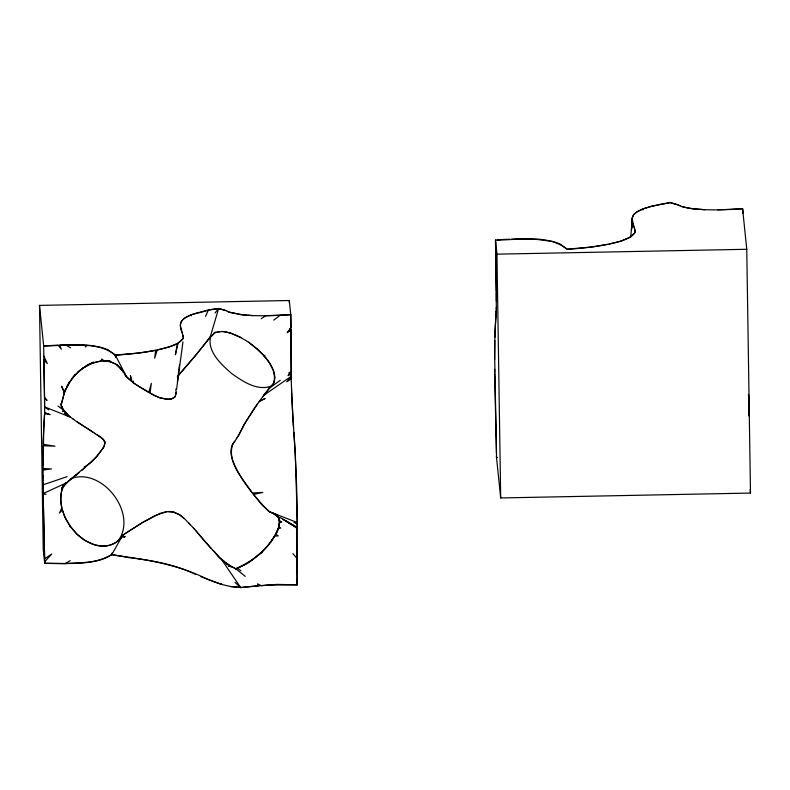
<?xml version="1.0" encoding="UTF-8"?>
<svg xmlns="http://www.w3.org/2000/svg" width="790" height="790" viewBox="0 0 790 790"><rect width="100%" height="100%" fill="white"/><g stroke="black" fill="none" stroke-linecap="round" stroke-linejoin="round"><path stroke-width="1.19" d="M494.688 357.258L496.456 452.927M494.688 355.085L494.688 356.537M494.698 351.451L494.688 354.354M124.356 534.05L142.457 522.545L122.746 535.186L111.844 554.491C91.936 566.371 66.992 562.895 44.694 563.349L42.927 484.892L43.727 427.183M296.764 558.066L296.872 527.137L297.228 584.817L266.961 585.123L240.644 587.503L230.571 586.516L221.97 584.511L201.598 576.947M494.678 359.42L494.757 342.633M44.694 412.42L43.687 345.931L39.5 305.404L289.308 300.516L290.76 314.647L291.154 376.346C292.241 420.882 297.079 465.211 296.941 509.797L295.262 452.196L293.92 432.387M494.698 351.086L495.004 330.753L496.327 310.045M227.935 311.586C216.45 305.246 203.237 311.902 191.516 314.687C186.766 316.75 180.031 319.437 180.406 325.638C180.357 329.963 183.112 333.716 183.399 338.041C181.157 341.517 176.98 344.163 172.941 345.546C154.603 352.143 134.883 353.525 115.597 355.253C95.669 339.621 67.308 346.04 43.687 345.931L58.075 345.121L61.324 349.16L59.684 345.072L65.442 344.786L70.626 347.857M677.682 204.719L669.881 202.665L650.842 206.457L642.991 208.896L637.362 211.621L633.689 214.505L632.365 217.497L632.632 223.205L634.34 228.073M180.367 326.122L182.154 332.649M180.505 324.137L180.406 325.638M632.178 220.222L633.965 226.75M632.267 218.988L631.487 229.702L632.365 217.497L633.689 214.505L637.362 211.621L642.991 208.896L650.713 206.506M42.956 447.693L42.976 446.567M42.986 445.728L55.033 446.182L43.006 444.286M43.016 443.279L44.072 423.568M494.767 341.793L494.787 340.668M494.826 337.389L495.676 319.822M297.198 522.506L297.475 528.342L295.016 526.663C298.906 531.591 297.455 521.282 293.939 522.526L297.326 522.822L296.941 509.866L297.198 522.506L269.232 511.614C257.086 499.853 246.273 486.502 237.948 471.758C233.346 462.979 226.947 450.873 234.284 441.896M210.288 336.846L195.051 356.102L179.103 374.638L196.858 353.841M634.232 227.698C638.113 235.45 626.658 238.797 621.315 240.98C603.797 246.144 585.538 247.932 567.408 249.364C547.549 233.603 519.03 240.279 495.498 240.042L496.347 309.631M44.605 413.575L43.776 426.62M496.416 307.685L496.387 308.643M496.387 291.243L495.666 253.876M44.605 413.713L50.116 414.582L44.655 412.479L44.102 423.302M496.387 308.693L496.13 313.788M496.436 307.369L496.416 307.903M46.106 494.224L43.085 494.125L42.779 484.665L43.371 484.744M495.962 316.622L495.735 319.259M496.278 311.28L496.238 311.862M496.12 314.005L495.982 316.365M631.704 227.678L632.316 218.238M631.783 226.612L632.306 218.751M494.896 388.236L494.599 378.775L495.192 378.844M631.921 223.294L630.706 237.148M180.525 323.9C181.394 318.864 186.855 316.909 190.953 314.914M61.057 494.975L62.025 488.457L65.6 482.749M89.29 463.691L62.785 485.87L64.691 485.179L68.444 481.347M176.565 389.411L182.964 341.873M62.025 488.457L63.091 487.134L61.827 487.657L64.691 485.179C58.825 492.565 60.257 503.862 63.19 512.364C65.679 520.501 70.814 527.503 76.531 533.704C89.833 547.184 112.427 552.487 124.336 534.06M177.394 381.896L179.488 364.941M61.077 494.826L60.87 501.551M175.459 395.504L176.19 392.64L175.785 389.045M133.431 381.135L133.115 382.883C141.143 387.613 125.867 378.193 124.879 374.48M125.847 375.902C112.595 347.847 77.074 364.417 67.427 386.31C63.881 391.978 63.161 398.634 61.107 404.865C62.519 409.388 65.728 412.745 69.056 415.925C77.223 422.62 86.614 427.706 95.284 433.74M83.128 368.012C74.754 374.361 68.226 382.864 64.385 392.65L61.59 386.152L64.375 392.679L61.215 404.529L60.494 404.055L62.272 407.363L61.116 406.435L63.575 410.158L62.558 411.6L63.97 410.632L64.78 411.481M175.37 395.948L175.173 396.728L171.42 398.999L167.243 399.306L171.42 398.999L173.277 398.002L175.173 396.728L175.696 394.625M210.584 336.431C206.95 351.649 221.338 364.427 231.628 373.522C242.639 381.244 256.572 390.981 270.624 386.34C272.925 385.421 273.893 383.229 274.298 381.017M196.888 353.821L210.13 337.389L218.633 308.465L215.097 312.959M175.745 394.289L176.15 392.284M111.992 553.049L111.459 554.837C143.899 559.132 177.641 564.04 207.484 579.277M279.137 526.782L277.448 531.423L270.931 542.138M235.183 440.81L236.842 437.986M274.239 381.195C276.431 364.536 260.512 351.59 248.653 342.228L239.666 336.876C233.287 334.18 225.664 330.457 219.047 331.909M257.56 403.809L245.66 422.028L238.432 435.754L243.814 424.931L254.153 408.637L264.798 393.874L273.863 382.834L275.048 377.373L273.784 371.172L270.022 363.815M63.723 393.39L65.481 389.036M276.658 532.065C278.445 528.194 280.243 523.622 278.929 519.386M273.36 513.53L269.232 511.614L262.25 505.185L253.541 494.402L262.833 492.456L252.346 492.94C242.925 479.046 227.086 462.584 232.527 444.75M232.398 445.037L233.85 442.449M237.109 568.148C254.765 560.337 271.177 546.542 278.189 528.233L280.776 528.085L278.682 526.663L279.403 521.805L281.724 522.081L279.285 520.966C279.255 516.305 274.861 514.033 271.158 512.414M205.479 316.385L208.353 310.233L218.07 308.564M66.518 386.932L69.471 381.817M276.638 532.105L275.71 534.02L278.199 535.896L274.653 536.084L268.353 545.189L261.312 552.487L252.533 559.745L244.703 564.574M102.572 448.779L101.969 449.717M102.69 448.601C104.655 448.286 105.998 435.685 104.28 445.708C99.362 453.954 92.657 462.377 84.214 467.009L85.676 466.989L83.74 468.786M119.606 539.728L122.746 535.186M237.909 436.435L236.338 438.707M236.358 569.175L237.049 568.178L244.456 564.702M280.282 380.296L269.637 387.959L264.62 394.18L266.2 393.232L264.275 394.615L265.924 393.637L263.514 395.602M262.685 396.718L263.1 396.155M210.9 548.142L221.951 559.745L227.441 564.179M234.067 442.173L235.025 440.978M263.643 395.425L291.154 376.346L291.214 373.394L288.054 375.635L291.224 372.683L291.234 372.06L288.765 373.176L291.263 371.32L291.036 329.44L287.185 332.728L291.006 327.544L290.769 314.687L266.585 315.803L252.998 315.625L240.634 314.657L228.774 311.991M72.275 378.055L75.218 374.391M121.739 536.41L122.539 535.432M101.387 450.409L96.736 456.492L89.586 463.424M269.568 543.777L260.601 553.425L248.218 562.885M238.412 435.794L237.928 436.416L238.274 435.962M228.182 564.485L229.327 565.482L228.458 566.539L229.604 565.531L236.092 568.988L247.221 563.448M76.205 474.988L68.453 481.347M272.451 385.056L273.083 384.404M270.703 386.863L271.533 386.014M210.13 337.389L215.245 332.402L219.304 331.869M210.288 337.241L215.206 332.432L216.421 332.343M119.172 539.353C136.986 511.693 101.209 466.594 70.28 478.839M117.631 540.893C110.995 546.887 101.416 547.342 93.24 544.429M118.974 539.55L118.085 540.439M231.164 567.032L229.604 565.531L236.111 568.978L245.246 576.384M236.97 568.267L236.092 568.988M77.736 372.1L86.456 365.503M502.924 239.479L509.886 239.232M79.079 472.538L76.245 474.958M82.92 469.448L81.508 470.573M292.902 553.612L296.833 558.145L297.228 584.817L276.727 584.412L261.529 585.667L257.491 583.978L258.903 585.657L240.506 587.612L235.045 582.329M273.696 320.118L280.223 315.259L290.76 314.647M629.235 237.593L620.733 241.187L609.149 244.021M261.164 318.785L265.825 315.625L280.104 315.348M111.489 554.718C98.059 563.872 80.59 562.253 65.116 563.596M43.796 356.004L47.291 363.519L43.855 359.766L44.576 397.143L47.074 400.382L44.605 398.802L44.556 407.067L48.704 409.773M257.066 348.795L264.028 355.856L265.006 355.214M291.243 378.943L286.721 381.837L291.154 376.346M213.399 333.489L215.255 332.402M83.138 368.002L91.808 363.193M70.231 560.643L64.879 563.734L44.694 563.349L43.233 549.188L39.5 305.404M629.936 237.079L635.279 232.458L634.567 228.942M258.982 401.814L265.114 398.486L259.683 400.836M496.377 301.178L496.416 292.912M221.644 559.34C218.445 558.461 216.065 552.694 212.579 550.067M43.134 493.582L66.844 482.66M237.286 568.059L240.901 570.795M87.354 364.911L93.674 362.087M69.471 526.614L70.231 526.288L76.847 534.08L81.765 537.96M123.912 537.141L125.373 536.548M42.927 484.892L67.111 476.627M198.902 312.396L190.933 314.815L191.19 315.901M92.223 363.084L101.495 360.813L101.673 358.966L103.53 360.882L104.971 360.951M660.134 204.383L650.693 206.437M208.323 310.282L199.011 312.761M251.457 315.506L252.998 315.625M517.252 238.886L511.495 239.182M607.5 244.357L590.742 247.132L567.042 249.176M221.97 584.511L221.625 583.632M217.359 332.185L217.931 332.086M669.881 202.665L660.163 204.333M42.877 470.06L51.459 468.924L42.867 468.529M501.048 239.617L497.295 239.903M65.609 344.884L84.797 345.368L85.942 347.037L85.656 345.418L91.087 345.753L101.308 347.393L108.151 349.782L114.412 354.601L115.903 357.396L115.231 355.066L138.931 353.031L155.689 350.256L154.643 358.196L157.338 349.911L169.504 346.879L177.424 343.492L175.38 354.759L178.125 342.978L183.468 338.357L182.855 335.217M496.406 447.812L496.515 457.45L500.692 497.947L750.5 493.069L746.767 249.285L742.58 208.748L718.396 209.913L704.818 209.725L692.445 208.758L681.661 206.595M742.58 208.787L742.669 213.31L742.58 208.787L732.034 209.37M101.09 360.418L103.5 360.299M731.925 209.449L717.636 209.725M495.498 240.042L496.959 254.163L746.767 249.285M517.42 238.985L536.607 239.469M105.011 360.951L109.188 361.129M497.601 457.489L496.515 457.45L496.495 455.879M537.467 239.528L553.119 241.493L559.962 243.883L566.232 248.702M243.083 314.845L229.574 312.366M246.806 315.141L243.715 314.894M247.961 315.23L250.677 315.437M240.367 587.474L230.571 586.516M269.637 387.959L268.896 387.969L270.141 387.456M272.59 513.144L276.421 514.596L279.295 518.418M128.592 557.582C149.379 560.1 170.62 563.477 190.074 571.97M291.836 396.827L291.856 397.331M111.844 554.491L128.553 557.572M108.092 360.615L110.284 361.05M704.818 209.725C696.523 208.925 687.715 208.994 679.904 205.765M214.949 582.161L221.723 584.432M222.494 331.346L230.7 333.123L241.009 337.685M269.716 511.752L269.232 511.614M228.685 564.86L227.451 563.961L229.189 565.225M218.633 308.465L225.871 310.618M66.34 415.51L69.777 416.685L64.612 413.002L67.782 414.612L64.869 411.57M214.584 582.023L208.047 579.495M44.754 406.969L70.063 416.992M224.182 561.315L221.733 559.419M200.581 576.522L201.085 576.73M195.96 574.587L194.488 573.935M190.36 572.098L192.503 573.046M193.461 573.471L193.975 573.708M109.82 361.435L116.249 364.378M224.686 561.73L227.708 564.84L226.078 562.855L227.49 563.981M678.541 205.124L680.062 205.844M678.719 205.203L670.068 202.388M227.421 311.349L229.297 312.238M226.957 563.556L227.915 564.514L227.421 563.922M93.23 544.419L84.935 540.449L81.785 537.98M295.421 526.367L279.67 517.292M179.626 514.754L173.78 512.137L166.967 511.574L155.077 515.564L142.585 522.467L160.232 513.322L166.967 511.574L170.433 511.584L173.78 512.137L179.626 514.754L185.196 519.405L193.757 528.372M101.169 437.601L94.533 433.197M98.938 436.09L97.19 435.014M286.997 521.765L295.154 526.565L283.057 519.267L294.877 526.762M99.214 436.248L99.886 436.682M139.544 386.893L135.821 384.473L154.159 395.405L160.094 397.864L167.283 399.306L159.294 397.666L150.051 393.193L151.344 383.318L148.816 392.502L139.563 386.912M72.976 419.006L73.727 419.52M100.083 436.821L103.362 439.457L104.774 442.341L104.063 440.326L101.476 437.818M76.986 421.781L92.914 432.11M228.932 565.048L229.604 565.531M57.956 406.04L63.575 410.158M197.619 532.786L210.851 548.082L210.367 547.549M181.078 515.87L182.125 516.67M180.248 515.228L180.87 515.712M248.653 342.228L256.77 348.568M273.093 513.332L278.406 517.302L278.969 519.632M133.184 382.518L132.147 381.679L130.439 375.714L131.061 380.75L126.351 376.455M263.998 355.875L265.845 358.196M116.91 364.397L118.451 365.8M182.767 517.233L184.06 518.408M190.163 524.59L188.82 523.148M70.231 526.288L64.829 517.055M116.555 364.704L121.532 369.957L120.959 368.436L123.684 372.762M193.303 527.878L194.478 529.152M193.984 528.609L195.979 530.9M205.894 542.631L204.175 540.597M206.062 542.819L208.254 545.199M124.228 537.012L123.329 536.025L124.089 537.062M199.672 535.304L204.156 540.577M208.659 545.643L209.933 547.055M195.406 530.228L197.184 532.272M196.898 531.947L198.023 533.28M198.665 534.07L199.258 534.8M261.45 552.259L261.875 552.793M265.736 358.058L269.923 363.647M121.166 368.94L123.033 371.804M221.22 559.014L240.644 587.503M115.409 355.273L126.736 377.195M64.8 516.996L62.38 510.024L59.438 513.046L61.748 508.039L60.879 501.591M642.744 208.925L643.011 210.002M42.867 465.32L42.946 448.848M750.135 489.533L750.5 493.069M296.596 578.675L297.228 584.817M293.386 426.136L293.426 426.659M293.288 424.921L293.347 425.613M293.505 427.666L293.544 428.18M292.922 419.609L291.865 397.479M292.932 419.796L293.268 424.576M279.769 520.452L279.887 522.723M494.965 388.236L496.397 447.693M43.154 494.135L44.645 558.826L51.745 553.978L44.684 561.779L44.694 563.349M291.54 388.137L291.589 389.401M291.609 390.122L291.648 391.415M291.698 392.729L291.737 394.022M291.757 394.575L291.796 395.701M496.959 254.163L500.692 497.947M289.308 300.516L289.338 302.985M289.742 328.838L289.772 331.296M290.473 376.86L290.513 379.319M495.528 242.392L495.547 244.347M494.698 369.365L494.698 370.401M494.708 371.428L494.708 371.922M494.718 373.966L494.718 374.47M494.718 375.734L494.728 377.64M42.877 475.264L42.897 478.306M42.907 479.856L42.907 480.873M42.917 482.384L42.927 484.685M748.752 403.966L748.999 416.044L748.752 404.046M177.394 376.682L179.142 374.588L177.394 376.682M296.912 527.256L297.06 527.809L296.912 527.256M748.634 399.078L748.525 394.417L748.752 403.907L748.634 399.078"/></g></svg>
